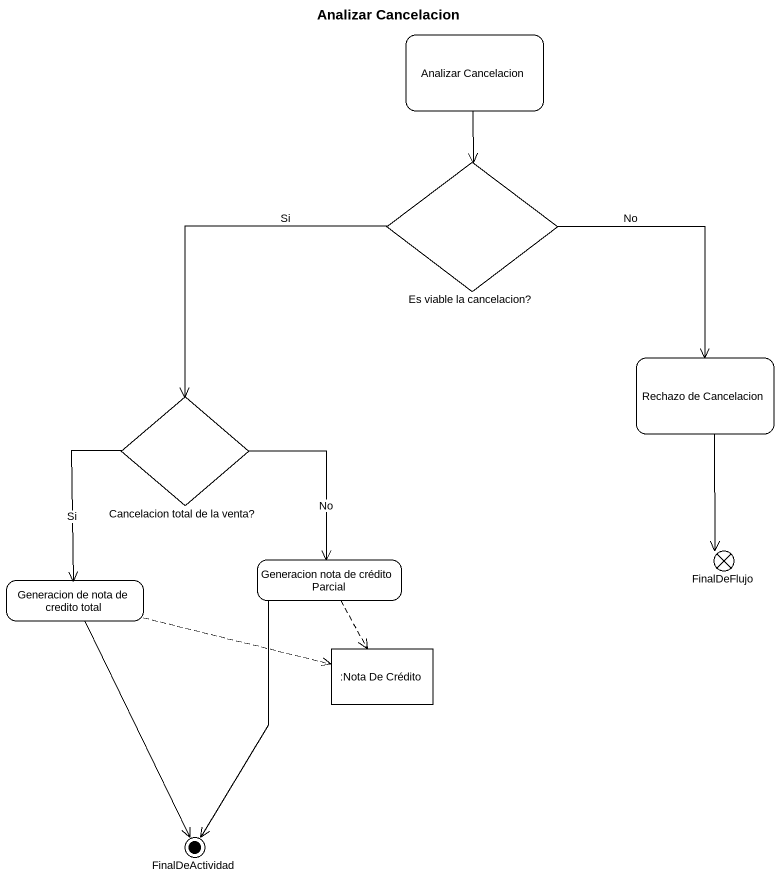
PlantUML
@startuml
title Analizar Cancelacion
hide empty description
state "Analizar Cancelacion" as Analizar_Cancelacion
state "Es viable la cancelacion?" as Es_viable_la_cancelacion <<choice>>
state "Rechazo de Cancelacion" as Rechazo_de_Cancelacion
state "Cancelacion total de la venta?" as Cancelacion_total_de_la <<choice>>
state "Generacion nota de crédito Parcial" as Generacion_nota_de_crédito
state FinalDeFlujo <<end>>
state "Generacion de nota de credito total" as Generacion_de_nota_de
state ":Nota De Crédito" as Nota_De_Crédito <<object>>
state FinalDeActividad <<end>>
Analizar_Cancelacion --> Es_viable_la_cancelacion
Es_viable_la_cancelacion --> Rechazo_de_Cancelacion : No
Es_viable_la_cancelacion --> Cancelacion_total_de_la : Si
Rechazo_de_Cancelacion --> FinalDeFlujo
Cancelacion_total_de_la --> Generacion_nota_de_crédito : No
Cancelacion_total_de_la --> Generacion_de_nota_de : Si
Generacion_nota_de_crédito -[dashed]-> Nota_De_Crédito
Generacion_nota_de_crédito --> FinalDeActividad
Generacion_de_nota_de -right[dashed]-> Nota_De_Crédito
Generacion_de_nota_de --> FinalDeActividad
@enduml
